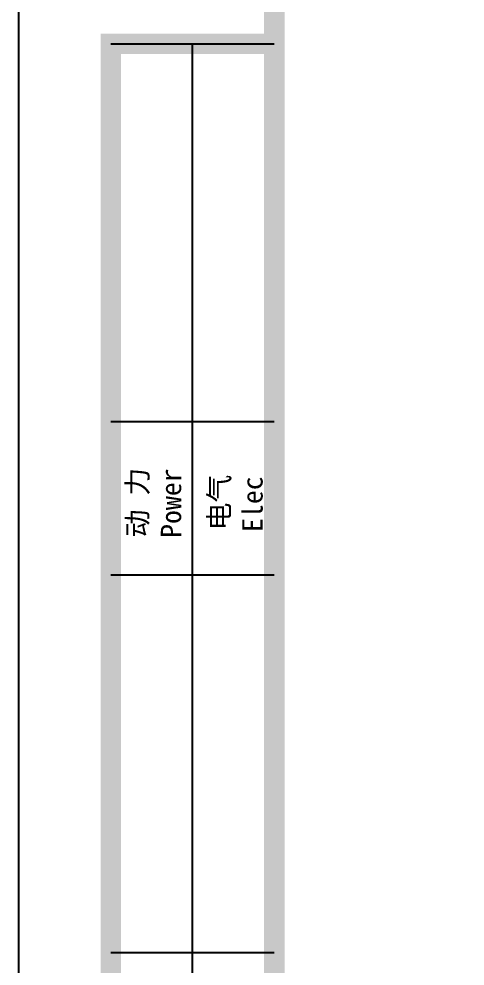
# Model space of a CAD drawing. Extents: x 195225 to 258225, y 4041 to 48538.
# Drawn here: x 195225 to 198496, y 10310 to 17258 of the extents above; entities that cross this region are included whole.
import ezdxf
from ezdxf.enums import TextEntityAlignment as Align

# ---------------------------------------------------------------- set-up
doc = ezdxf.new("R2010")
doc.units = 0
doc.header["$LTSCALE"] = 1000
doc.header["$MEASUREMENT"] = 0
doc.layers.add('tk', color=253, linetype='Continuous')
doc.styles.add('图签栏', font='SimSun.ttf')

# ---------------------------------------------------------------- blocks, each defined once
blk = doc.blocks.new('图框')
for p, q in [((-142208.5, -504711.2), (-142208.5, -445311.2)), ((-141308.5, -487311.2), (-139708.5, -487311.2)), ((-141308.5, -487311.2), (-139708.5, -487311.2)), ((-140508.5, -502911.2), (-140508.5, -487311.2)), ((-141308.5, -491011.2), (-139708.5, -491011.2)), ((-141308.5, -492511.2), (-139708.5, -492511.2)), ((-141308.5, -496211.2), (-139708.5, -496211.2))]:
    blk.add_line(p, q)
at = {"const_width": 200}
blk.add_lwpolyline([(-59108.5, -446311.2), (-139708.5, -446311.2), (-139708.5, -503711.2), (-59108.5, -503711.2)], close=True, dxfattribs=at)
blk.add_lwpolyline([(-139708.5, -503711.2), (-141308.5, -503711.2), (-141308.5, -487311.2), (-139708.5, -487311.2)], dxfattribs=at)
at = {"style": '图签栏'}
for s, p in [('动 力', (-141052.3, -491804.1)), ('电气', (-140252.3, -491804.1))]:
    blk.add_text(s, height=200, rotation=90, dxfattribs=at).set_placement(p, align=Align.MIDDLE)
for s, p in [('Power', (-140620.3, -492150.2)), ('Elec', (-139823.1, -492092.1))]:
    blk.add_text(s, height=200, rotation=90, dxfattribs=at).set_placement(p)

msp = doc.modelspace()

# ---------------------------------------------------------------- block references
at = {"layer": 'tk', "xscale": 0.7491082046180964, "yscale": 0.749108204501681, "zscale": 0.7491082045191118}
msp.add_blockref('图框', (301754.5, 382124.5), dxfattribs=at)
msp.add_blockref('图框', (301754.5, 382124.5), dxfattribs=at)

doc.saveas('drawing.dxf')
